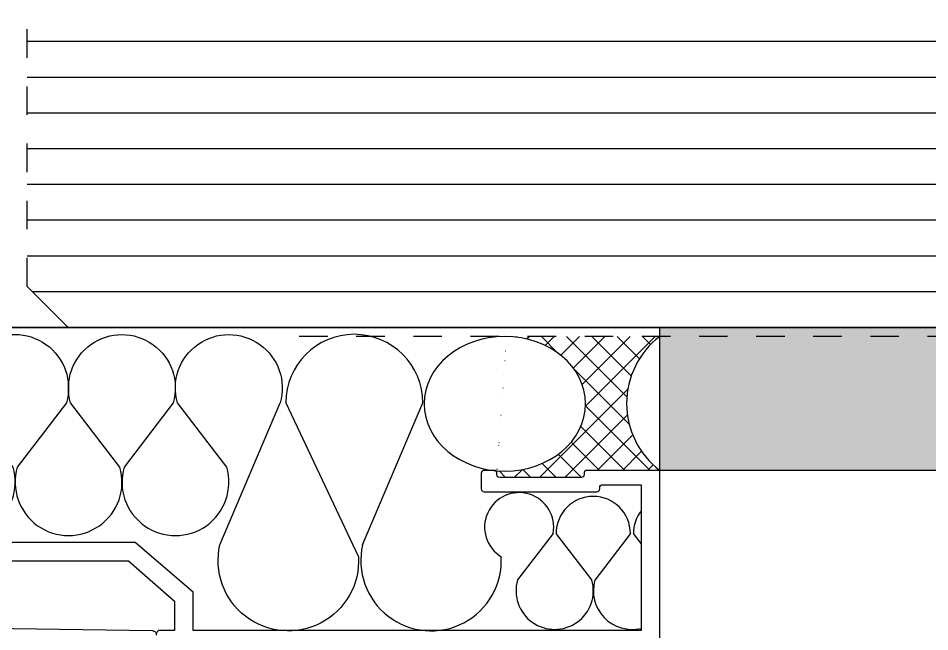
# Model space of a CAD drawing. Header units: inches. Extents: x 2854 to 3090, y 372 to 469.
# Drawn here: x 3056.426 to 3059.617, y 446.709 to 448.855 of the extents above; entities that cross this region are included whole.
import ezdxf

# ---------------------------------------------------------------- set-up
doc = ezdxf.new("R2010")
doc.units = ezdxf.units.IN
doc.header["$LTSCALE"] = 0.5
doc.header["$MEASUREMENT"] = 0
doc.linetypes.add('DASHED2', pattern=[0.375, 0.25, -0.125])
doc.linetypes.add('HIDDEN2', pattern=[0.1875, 0.125, -0.0625])
for name, color, linetype in [('HATCH', 12, 'CONTINUOUS'), ('LINE18', 9, 'CONTINUOUS'), ('line25', 2, 'CONTINUOUS'), ('LINE9', 9, 'CONTINUOUS')]:
    doc.layers.add(name, color=color, linetype=linetype)

msp = doc.modelspace()

# ---------------------------------------------------------------- hatches: boundary and pattern name
at = {"layer": 'HATCH'}
h = msp.add_hatch(dxfattribs=at)
h.set_pattern_fill('AR-SAND', color=256, scale=0.25, style=0)
h.set_pattern_definition([(37.5, (0, 0), (-0.01574834, 0.48170594), [0, -0.38, 0, -0.425, 0, -0.40625]), (7.5, (0, 0), (0.44244418, 0.70553652), [0, -0.205, 0, -0.3425, 0, -0.13125]), (327.5, (-0.3075, 0), (0.778535465, 0.001414763), [0, -0.125, 0, -0.45, 0, -0.5875]), (317.5, (-0.3075, 0), (0.75153165, 0.21941889), [0, -0.0625, 0, -0.295, 0, -0.3375])])
h.paths.add_polyline_path([(3069.5467, 454.5601), (3069.0467, 454.5601), (3069.0467, 447.2733), (3069.5467, 447.2733)])
h.paths.add_polyline_path([(3069.0467, 454.5601), (3069.5467, 454.5601), (3069.5467, 458.7974), (3069.0467, 458.7974), (3069.0467, 458.5031)])
h.paths.add_polyline_path([(3069.0467, 458.7974), (3069.5467, 458.7974), (3069.5467, 467.4941), (3069.0467, 467.4941)])
h.paths.add_polyline_path([(3069.0467, 447.7733), (3058.6716, 447.7733), (3058.6716, 447.2735), (3069.0467, 447.2735)])
h = msp.add_hatch(dxfattribs=at)
h.set_pattern_fill('ANSI37', color=256, scale=0.5)
h.set_pattern_definition([(45, (334.283646, -93.614926), (-0.0441941738, 0.0441941738), []), (135, (334.283646, -93.614926), (-0.0441941738, -0.0441941738), [])])
edge = h.paths.add_edge_path()
edge.add_line((3058.6716, 447.7421), (3058.1367, 447.7421))
edge.add_ellipse((3058.1293, 447.5066), major_axis=(0.2825, 0), ratio=0.833647, start_angle=623.083, end_angle=808.4859, ccw=False)
edge.add_arc((3058.0916, 447.2635), 0.01, 0, 68.9308, ccw=False)
edge.add_line((3058.1016, 447.2635), (3058.1016, 447.2585))
edge.add_arc((3058.1116, 447.2585), 0.01, 180, 270)
edge.add_line((3058.1116, 447.2485), (3058.3966, 447.2485))
edge.add_arc((3058.3966, 447.2585), 0.01, 270, 360)
edge.add_line((3058.4066, 447.2585), (3058.4066, 447.2635))
edge.add_arc((3058.4166, 447.2635), 0.01, 90, 180, ccw=False)
edge.add_line((3058.4166, 447.2735), (3058.6716, 447.2735))
edge.add_arc((3058.8503, 447.5078), 0.2946, 127.3217, 232.6783, ccw=False)

# ---------------------------------------------------------------- linework, layer by layer
for p, q in [((3062.3727, 448.7733), (3056.4572, 448.7733)), ((3062.3727, 448.6483), (3056.4572, 448.6483)), ((3062.3727, 448.3983), (3056.4572, 448.3983)), ((3062.3727, 448.2733), (3056.4572, 448.2733)), ((3062.3727, 448.1483), (3056.4572, 448.1483)), ((3062.3727, 448.0233), (3056.4572, 448.0233)), ((3062.3727, 447.8983), (3056.4759, 447.8983)), ((3057.6316, 447.0133), (3057.8423, 447.5095)), ((3058.2983, 447.0528), (3058.174, 446.8901)), ((3058.4338, 446.8901), (3058.309, 447.0527)), ((3058.5689, 447.0527), (3058.4445, 446.89)), ((3058.6066, 447.0174), (3058.5796, 447.0526))]:
    msp.add_line(p, q, dxfattribs=at)
at = {"layer": 'HATCH', "color": 4, "linetype": 'DASHED2', "ltscale": 0.5}
msp.add_line((3069.1092, 447.7421), (3057.3923, 447.7421), dxfattribs=at)
at = {"layer": 'HATCH'}
for points in [[(3056.0335, 447.2849, -1.33151), (3055.6742, 447.2849), (3055.8461, 447.5098, 1.253869), (3055.6032, 447.6062, -1.253869), (3055.8461, 447.5098), (3055.6742, 447.2849, 1.33151), (3056.0335, 447.2849), (3055.8609, 447.5097, -1.33151), (3056.2203, 447.5097), (3056.0483, 447.2848, 1.33151), (3056.4077, 447.2848), (3056.2351, 447.5096, -1.33151), (3056.5944, 447.5096), (3056.4225, 447.2847, 1.33151), (3056.7818, 447.2847), (3056.6092, 447.5095, -1.33151), (3056.9685, 447.5095), (3056.7966, 447.2846, 1.33151), (3057.1559, 447.2846), (3056.9833, 447.5094, -1.33151), (3057.3427, 447.5094)], [(3057.8423, 447.5095, 1), (3057.3624, 447.5095), (3057.6171, 446.9713, -1.151765), (3057.132, 447.0131), (3057.3427, 447.5094)]]:
    msp.add_lwpolyline(points, format="xyb", dxfattribs=at)
for centre, radius, start, end in [((3058.1795, 447.0748), 0.1209, 349.4822, 238.7664), ((3058.4389, 447.0527), 0.1299, 0, 180), ((3058.7095, 447.0527), 0.1299, 142.3016, 180), ((3057.8712, 446.958), 0.2459, 167.0097, 3.1474), ((3058.3039, 446.8524), 0.1353, 163.8151, 16.1849), ((3058.5745, 446.8523), 0.1353, 163.8151, 283.7578)]:
    msp.add_arc(centre, radius, start, end, dxfattribs=at)
at = {"layer": 'LINE18', "linetype": 'HIDDEN2'}
msp.add_line((3056.4572, 447.917), (3056.4572, 450.8604), dxfattribs=at)
at = {"layer": 'LINE18'}
msp.add_line((3056.4572, 447.917), (3056.6009, 447.7733), dxfattribs=at)
for points in [[(3058.6716, 446.6485), (3058.6716, 447.2735), (3058.4166, 447.2735, 0.414214), (3058.4066, 447.2635), (3058.4066, 447.2585, -0.414214), (3058.3966, 447.2485), (3058.1116, 447.2485, -0.414214), (3058.1016, 447.2585), (3058.1016, 447.2635, 0.414214), (3058.0916, 447.2735), (3058.0566, 447.2735, 0.414214), (3058.0466, 447.2635), (3058.0466, 447.2085, 0.414214), (3058.0566, 447.1985), (3058.4516, 447.1985, 0.414214), (3058.4616, 447.2085), (3058.4616, 447.2135, -0.414214), (3058.4716, 447.2235), (3058.6066, 447.2235), (3058.6066, 446.7135), (3057.0383, 446.7135), (3057.0383, 446.8476), (3056.8347, 447.0217), (3056.2624, 447.0217)], [(3056.1007, 446.6985), (3056.1007, 446.7809), (3056.2652, 446.7809), (3056.3123, 446.9567), (3056.8123, 446.9567), (3056.9733, 446.8159), (3056.9733, 446.7135), (3056.9212, 446.7135, 0.36397), (3056.9113, 446.7052)], [(3056.2844, 446.6828), (3056.2758, 446.7168), (3056.1684, 446.7183), (3056.1683, 446.7133, -1), (3056.1383, 446.7138), (3056.1384, 446.7199, -0.372719), (3056.1645, 446.7492), (3056.1846, 446.7518), (3056.2703, 446.763, -0.380036), (3056.3252, 446.7257), (3056.3263, 446.7211), (3056.8947, 446.713, -0.457705), (3056.9093, 446.6956)]]:
    msp.add_lwpolyline(points, format="xyb", dxfattribs=at)
at = {"layer": 'line25'}
for p, q in [((3062.3727, 448.5233), (3056.4572, 448.5233)), ((3069.0467, 447.7733), (3054.6191, 447.7733))]:
    msp.add_line(p, q, dxfattribs=at)
at = {"layer": 'line25', "color": 12}
msp.add_arc((3058.8503, 447.5078), 0.2946, 127.3217, 232.6783, dxfattribs=at)
at = {"layer": 'line25', "color": 12, "extrusion": (0, 0, -1)}
msp.add_ellipse((3058.1293, 447.5066), major_axis=(0.2825, 0), ratio=0.833647, start_param=-10.995574, end_param=-4.712389, dxfattribs=at)
at = {"layer": 'LINE9'}
for p, q in [((3054.6717, 447.7733), (3069.0467, 447.7733)), ((3058.6716, 447.2735), (3058.6716, 447.7733)), ((3069.5467, 447.2733), (3058.5441, 447.2735))]:
    msp.add_line(p, q, dxfattribs=at)

doc.saveas('drawing.dxf')
